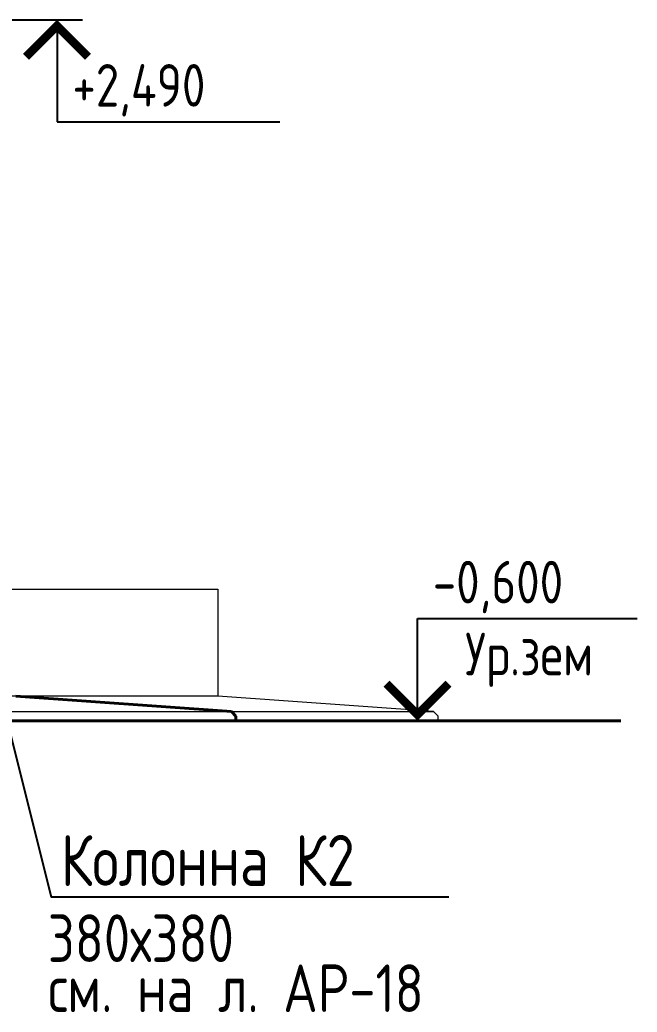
# Model space of a CAD drawing. Extents: x -12289450 to -10763036, y -7834513 to -6150123.
# Drawn here: x -11155094 to -11152375, y -7709605 to -7705231 of the extents above; entities that cross this region are included whole.
import ezdxf
from ezdxf.enums import TextEntityAlignment as Align

# ---------------------------------------------------------------- set-up
doc = ezdxf.new("R2010")
doc.units = 0
doc.header["$LTSCALE"] = 25
doc.layers.add('Annotation - Text', color=7, linetype='Continuous')
doc.layers.add('Примечания', color=7, linetype='Continuous')
doc.layers.add('Интерьер - Лестница_Ном_пера__21', color=7, linetype='Continuous', lineweight=40)
doc.layers.add('СТЕНЫ', color=5, linetype='Continuous', lineweight=40)
doc.styles.add('GOST 2.304', font='cs_gost2304.shx')

msp = doc.modelspace()

# ---------------------------------------------------------------- linework, layer by layer
at = {"lineweight": 25, "ltscale": 20}
msp.add_line((-11153203.8, -7709098.6), (-11154956.6, -7709098.6), dxfattribs=at)
msp.add_lwpolyline([(-11155395.5, -7707343.4), (-11154956.6, -7709098.6)], dxfattribs=at)
at = {"layer": 'Интерьер - Лестница_Ном_пера__21', "linetype": 'Continuous'}
for p, q in [((-11154162.1, -7708280.7), (-11155112.1, -7708212.9)), ((-11154142.1, -7708300.7), (-11154162.1, -7708280.7)), ((-11154142.1, -7708320.7), (-11154142.1, -7708300.7))]:
    msp.add_line(p, q, dxfattribs=at)
at = {"layer": 'Интерьер - Лестница_Ном_пера__21', "lineweight": 9}
for p, q in [((-11153272.1, -7708280.7), (-11154222.1, -7708212.9)), ((-11153252.1, -7708300.7), (-11153272.1, -7708280.7)), ((-11153252.1, -7708320.7), (-11153252.1, -7708300.7))]:
    msp.add_line(p, q, dxfattribs=at)
at = {"layer": 'Интерьер - Лестница_Ном_пера__21', "linetype": 'Continuous', "lineweight": 15}
msp.add_lwpolyline([(-11170882.1, -7708280.7), (-11154162.1, -7708280.7)], dxfattribs=at)
at = {"layer": 'Интерьер - Лестница_Ном_пера__21', "lineweight": 0}
msp.add_lwpolyline([(-11154462.1, -7708280.7), (-11153272.1, -7708280.7)], dxfattribs=at)
at = {"layer": 'Интерьер - Лестница_Ном_пера__21', "linetype": 'Continuous'}
for points in [[(-11153637, -7708320.7), (-11171407, -7708320.7)], [(-11152979.4, -7708320.7), (-11154142.1, -7708320.7)], [(-11152447.1, -7708320.7), (-11154142.1, -7708320.7)]]:
    msp.add_lwpolyline(points, dxfattribs=at)
at = {"layer": 'Примечания', "linetype": 'Continuous', "lineweight": 25, "ltscale": 75}
for p, q in [((-11155172.1, -7705230.7), (-11154817.4, -7705230.7)), ((-11154929.9, -7705230.7), (-11154929.9, -7705680.7)), ((-11154929.9, -7705680.7), (-11153948.4, -7705680.7)), ((-11153342.6, -7708320.7), (-11153342.6, -7707870.7)), ((-11153342.6, -7707870.7), (-11152375.1, -7707870.7)), ((-11155457.9, -7708320.7), (-11153637, -7708320.7))]:
    msp.add_line(p, q, dxfattribs=at)
at = {"layer": 'Примечания', "linetype": 'Continuous', "lineweight": 25, "ltscale": 75, "const_width": 37.5}
for points in [[(-11154793.2, -7705394), (-11154929.9, -7705257.2), (-11155066.7, -7705394)], [(-11153205.8, -7708157.5), (-11153342.6, -7708294.2), (-11153479.3, -7708157.5)]]:
    msp.add_lwpolyline(points, dxfattribs=at)
at = {"layer": 'СТЕНЫ', "lineweight": 20, "ltscale": 3}
for points in [[(-11155412.1, -7707740.7), (-11154222.1, -7707740.7), (-11154222.1, -7708212.9)], [(-11154222.1, -7708212.9), (-11155412.1, -7708212.9)]]:
    msp.add_lwpolyline(points, dxfattribs=at)

# ---------------------------------------------------------------- texts
at = {"layer": 'Annotation - Text', "color": 0, "lineweight": 25, "style": 'GOST 2.304'}
for s, height, p in [('Колонна К2', 225, (-11154913.4, -7709049)), ('380х380', 210, (-11154970.7, -7709384.4)), ('см. на л. АР-18', 210, (-11154969.2, -7709605))]:
    msp.add_text(s, height=height, dxfattribs=at).set_placement(p)
at = {"layer": 'Примечания', "linetype": 'Continuous', "lineweight": 25, "ltscale": 75, "style": 'GOST 2.304'}
for s, p in [('+2,490', (-11154862.4, -7705613.2)), ('-0,600', (-11153275.1, -7707803.2))]:
    msp.add_text(s, height=187.5, dxfattribs=at).set_placement(p)
msp.add_text('Ур.зем', height=187.5, dxfattribs=at).set_placement((-11153132.6, -7707933.1), align=Align.TOP_LEFT)

doc.saveas('drawing.dxf')
